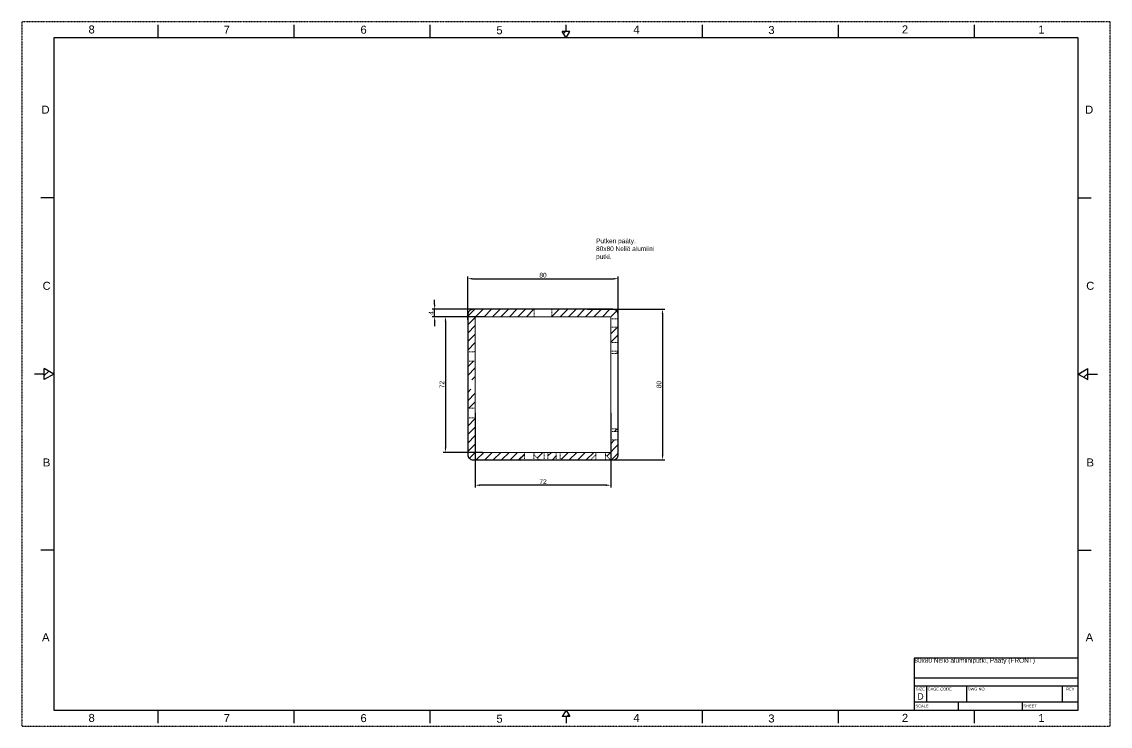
# Model space of a CAD drawing. Header units: millimetres. Extents: x -784753 to 2894, y -738 to 77802.
# Drawn here: x 2313 to 2891, y 383 to 757 of the extents above; entities that cross this region are included whole.
import ezdxf
from ezdxf.enums import TextEntityAlignment as Align

# ---------------------------------------------------------------- set-up
doc = ezdxf.new("R2010")
doc.units = ezdxf.units.MM
doc.linetypes.add('HIDDEN2', pattern=[0.1875, 0.125, -0.0625])
doc.linetypes.add('phl_center', pattern=[0.75, 0.4, -0.35])
for name, color, linetype in [('Comments', 50, 'Continuous'), ('DEFAULT', 7, 'Continuous'), ('projection', 7, 'Continuous')]:
    doc.layers.add(name, color=color, linetype=linetype)
doc.layers.add('Dimension (ANSI)', color=51, linetype='Continuous', lineweight=9)
doc.styles.add('ARIAL_TTF', font='arial.ttf')
doc.dimstyles.new('ISO-25', dxfattribs={"dimtxt": 2.5, "dimasz": 2.5, "dimexe": 1.25, "dimexo": 0.625, "dimtad": 1, "dimtxsty": 'Standard', "dimcen": 2.5, "dimadec": 0, "dimazin": 0, "dimtfac": 1, "dimtmove": 0, "dimatfit": 3, "dimfxl": 0, "dimarcsym": 0})
pattern_1 = [(45, (-975.584, -176.4846), (-2.245064, 2.245064), [])]

# ---------------------------------------------------------------- blocks, each defined once
blk = doc.blocks.new('ALUMIINIPUTKI-80x80-FRONTS')
at = {"lineweight": 0}
h = blk.add_hatch(dxfattribs=at)
h.set_pattern_fill('ANSI31', color=252, style=0)
h.set_pattern_definition(pattern_1)
h.paths.add_polyline_path([(4, 42.5), (4, 52.43), (3.6, 52.43), (2.8, 52.43), (2, 52.43), (1.2, 52.43), (0.4, 52.43), (0, 52.43), (0, 45), (0, 42.5)])
h.paths.add_polyline_path([(0.8, 27.43), (1.6, 27.43), (2.4, 27.43), (3.2, 27.43), (4, 27.43), (4, 37.5), (0, 37.5), (0, 27.43)])
h.paths.add_polyline_path([(47.76, 76), (75.5, 76, -0.414214), (76, 75.5), (76, 75), (80, 75), (80, 77, 0.414214), (77, 80), (44.57, 80), (44.77, 79.9), (44.77, 78.34), (44.77, 76.78), (44.77, 76)])
h.paths.add_polyline_path([(0, 69.3), (0, 57.5), (0, 57.43), (0.8, 57.43), (1.6, 57.43), (2.4, 57.43), (3.2, 57.43), (4, 57.43), (4, 75.5, -0.414214), (4.5, 76), (32.24, 76), (35.24, 76), (35.24, 77.56), (35.24, 79.12), (35.24, 80), (3, 80, 0.414214), (0, 77)])
h.paths.add_polyline_path([(80, 64.45), (80, 70.5), (76, 70.5), (76, 62.27), (76.8, 62.27), (77, 62.52), (77.2, 62.27), (77.6, 62.27), (77.8, 62.52), (78, 62.27), (78.4, 62.27), (78.6, 62.52), (78.8, 62.27), (79.2, 62.27), (79.4, 62.52), (79.6, 62.27), (80, 62.27)])
h.paths.add_polyline_path([(73.14, 3.32), (73.14, 2.92), (75.89, 0.16, -0.223314), (75.95, 0), (77, 0, 0.414214), (80, 3), (80, 8.45), (80, 10.63), (79.8, 10.38), (79.6, 10.63), (79.2, 10.63), (79, 10.38), (78.8, 10.63), (78.4, 10.63), (78.2, 10.38), (78, 10.63), (77.6, 10.63), (77.4, 10.38), (77.2, 10.63), (76, 10.63), (76, 4.5, -0.414214), (75.5, 4), (74.6, 4), (73.14, 4)])
h.paths.add_polyline_path([(46.3, 4), (42.55, 4), (42.55, 3.95), (42.55, 3.55), (42.55, 3.15), (42.55, 2.75), (42.55, 2.35), (42.55, 1.95), (42.55, 1.55), (42.55, 1.15), (42.55, 0.75), (42.55, 0), (47.05, 0), (47.05, 0.55), (47.05, 0.95), (47.05, 1.35), (47.05, 1.75), (47.05, 2.15), (47.05, 2.55), (47.05, 2.95), (47.05, 3.35), (47.05, 3.75), (47.05, 4)])
h.paths.add_polyline_path([(28.75, 4), (28.6, 4), (4.5, 4, -0.414214), (4, 4.5), (4, 22.43), (3.6, 22.43), (2.8, 22.43), (2, 22.43), (1.2, 22.43), (0.4, 22.43), (0, 22.43), (0, 10.7), (0, 3, 0.414214), (3, 0), (27.29, 0, -0.223314), (27.35, 0.16), (30.1, 2.92), (30.1, 3.32), (30.1, 4)])
h.paths.add_polyline_path([(35.18, 4), (35.1, 4), (35.1, 3.32), (35.1, 2.92), (37.86, 0.16, -0.223314), (37.92, 0), (40.55, 0), (40.55, 0.55), (40.55, 0.95), (40.55, 1.35), (40.55, 1.75), (40.55, 2.15), (40.55, 2.55), (40.55, 2.95), (40.55, 3.35), (40.55, 3.75), (40.55, 4), (38.4, 4), (38.2, 4), (36.6, 4), (36.4, 4)])
h.paths.add_polyline_path([(67.95, 4), (66.8, 4), (66.67, 4), (56.9, 4), (51.4, 4), (51.29, 4), (49.05, 4), (49.05, 3.95), (49.05, 3.55), (49.05, 3.15), (49.05, 2.75), (49.05, 2.35), (49.05, 1.95), (49.05, 1.55), (49.05, 1.15), (49.05, 0.75), (49.05, 0), (65.32, 0, -0.223314), (65.38, 0.16), (68.14, 2.92), (68.14, 3.32), (68.14, 4)])
h = blk.add_hatch(dxfattribs=at)
h.set_pattern_fill('ANSI31', color=252, style=0)
h.set_pattern_definition(pattern_1)
h.paths.add_polyline_path([(80, 57.77), (79.8, 57.52), (79.6, 57.77), (79.2, 57.77), (79, 57.52), (78.8, 57.77), (78.4, 57.77), (78.2, 57.52), (78, 57.77), (77.6, 57.77), (77.4, 57.52), (77.2, 57.77), (76, 57.77), (76, 56.45), (80, 56.45)])
h.paths.add_polyline_path([(80, 16.45), (76, 16.45), (76, 15.13), (76.8, 15.13), (77, 15.38), (77.2, 15.13), (77.6, 15.13), (77.8, 15.38), (78, 15.13), (78.4, 15.13), (78.6, 15.38), (78.8, 15.13), (79.2, 15.13), (79.4, 15.38), (79.6, 15.13), (80, 15.13)])
for p, q in [((4, 4.5), (4, 75.5)), ((4.5, 76), (75.5, 76)), ((76, 75.5), (76, 4.5)), ((0, 54.93), (0, 57.43)), ((0, 54.93), (0, 52.43)), ((0, 40), (0, 45)), ((0, 40), (0, 42.5)), ((4, 42.5), (4, 37.5)), ((0, 24.93), (0, 27.43)), ((0, 24.93), (0, 22.43)), ((4, 4.5), (4, 4.5)), ((4.5, 4), (75.5, 4)), ((4.5, 4), (4.5, 4)), ((32.6, 4), (30.1, 4)), ((32.6, 4), (35.1, 4)), ((41.55, 4), (40.55, 4)), ((41.55, 4), (42.55, 4)), ((48.05, 4), (47.05, 4)), ((48.05, 4), (49.05, 4)), ((65.38, 0.09), (65.32, 0)), ((70.64, 0), (68.14, 0)), ((70.64, 0), (73.14, 0))]:
    blk.add_line(p, q, dxfattribs=at)
at = {"linetype": 'phl_center', "lineweight": 0}
for p, q in [((35.24, 76), (35.24, 80)), ((44.77, 79.9), (44.77, 76)), ((76, 75), (80, 75)), ((76, 70.5), (80, 70.5)), ((76, 62.27), (80, 62.27)), ((0, 57.43), (4, 57.43)), ((0, 52.43), (4, 52.43)), ((76, 57.77), (80, 57.77)), ((76, 56.45), (80, 56.45)), ((0, 27.43), (4, 27.43)), ((0, 22.43), (4, 22.43)), ((76, 16.45), (80, 16.45)), ((76, 15.13), (80, 15.13)), ((76, 10.63), (80, 10.63)), ((30.1, 2.85), (27.29, 0)), ((30.1, 4), (30.1, 0)), ((35.1, 4), (35.1, 0)), ((35.1, 2.85), (37.92, 0)), ((40.55, 4), (40.55, 0)), ((42.55, 4), (42.55, 0)), ((47.05, 4), (47.05, 0)), ((49.05, 4), (49.05, 0)), ((68.14, 2.85), (65.38, 0.09)), ((68.14, 0), (68.14, 4)), ((73.14, 0), (73.14, 4)), ((73.14, 2.85), (75.95, 0))]:
    blk.add_line(p, q, dxfattribs=at)
blk.add_lwpolyline([(3, 0), (77, 0, 0.414214), (80, 3), (80, 77, 0.414214), (77, 80), (3, 80, 0.414214), (0, 77), (0, 3, 0.414214)], format="xyb", close=True)
at = {"lineweight": 0}
for centre, start, end in [((4.5, 75.5), 90, 180), ((75.5, 75.5), 0, 90), ((4.5, 4.5), 180, 270), ((75.5, 4.5), 270, 0)]:
    blk.add_arc(centre, 0.5, start, end, dxfattribs=at)
blk = doc.blocks.new('*D360')
at = {"layer": 'Defpoints', "color": 0, "lineweight": -3}
for p in [(2629.38, 620.46), (2549.38, 598.02), (2629.38, 598.02)]:
    blk.add_point(p, dxfattribs=at)
at = {"layer": 'Dimension (ANSI)', "color": 0, "lineweight": -2}
for p, q in [((2549.38, 598.65), (2549.38, 621.71)), ((2551.88, 620.46), (2626.88, 620.46)), ((2629.38, 598.65), (2629.38, 621.71))]:
    blk.add_line(p, q, dxfattribs=at)
for points in [[(2551.88, 620.05), (2551.88, 620.88), (2549.38, 620.46)], [(2626.88, 620.88), (2626.88, 620.05), (2629.38, 620.46)]]:
    blk.add_solid(points, dxfattribs=at)
at = {"layer": 'Dimension (ANSI)', "color": 0, "lineweight": -2, "insert": (2589.38, 622.34), "char_height": 2.5, "attachment_point": 5}
blk.add_mtext('80', dxfattribs=at)
blk = doc.blocks.new('*D361')
at = {"layer": 'Defpoints', "color": 0, "lineweight": -3}
for p in [(2612.41, 604.24), (2612.41, 524.24), (2652.86, 524.24)]:
    blk.add_point(p, dxfattribs=at)
at = {"layer": 'Dimension (ANSI)', "color": 0, "lineweight": -2}
for p, q in [((2613.03, 604.24), (2654.11, 604.24)), ((2652.86, 601.74), (2652.86, 526.74)), ((2613.03, 524.24), (2654.11, 524.24))]:
    blk.add_line(p, q, dxfattribs=at)
for points in [[(2652.44, 601.74), (2653.28, 601.74), (2652.86, 604.24)], [(2653.28, 526.74), (2652.44, 526.74), (2652.86, 524.24)]]:
    blk.add_solid(points, dxfattribs=at)
at = {"layer": 'Dimension (ANSI)', "color": 0, "lineweight": -2, "insert": (2650.98, 564.24), "char_height": 2.5, "attachment_point": 5, "rotation": 90}
blk.add_mtext('80', dxfattribs=at)
blk = doc.blocks.new('*D362')
at = {"layer": 'Defpoints', "color": 0, "lineweight": -3}
for p in [(2531.84, 604.24), (2558.51, 604.24), (2558.51, 600.24)]:
    blk.add_point(p, dxfattribs=at)
at = {"layer": 'Dimension (ANSI)', "color": 0, "lineweight": -2}
for p, q in [((2531.84, 606.74), (2531.84, 609.24)), ((2557.88, 604.24), (2530.59, 604.24)), ((2531.84, 600.24), (2531.84, 604.24)), ((2557.88, 600.24), (2530.59, 600.24)), ((2531.84, 597.74), (2531.84, 595.24))]:
    blk.add_line(p, q, dxfattribs=at)
for points in [[(2532.26, 606.74), (2531.43, 606.74), (2531.84, 604.24)], [(2531.43, 597.74), (2532.26, 597.74), (2531.84, 600.24)]]:
    blk.add_solid(points, dxfattribs=at)
at = {"layer": 'Dimension (ANSI)', "color": 0, "lineweight": -2, "insert": (2529.97, 602.24), "char_height": 2.5, "attachment_point": 5, "rotation": 90}
blk.add_mtext('4', dxfattribs=at)
blk = doc.blocks.new('*D363')
at = {"layer": 'Defpoints', "color": 0, "lineweight": -3}
for p in [(2557.88, 600.24), (2537.59, 528.24), (2557.88, 528.24)]:
    blk.add_point(p, dxfattribs=at)
at = {"layer": 'Dimension (ANSI)', "color": 0, "lineweight": -2}
for p, q in [((2557.26, 600.24), (2536.34, 600.24)), ((2537.59, 597.74), (2537.59, 530.74)), ((2557.26, 528.24), (2536.34, 528.24))]:
    blk.add_line(p, q, dxfattribs=at)
for points in [[(2537.17, 597.74), (2538.01, 597.74), (2537.59, 600.24)], [(2538.01, 530.74), (2537.17, 530.74), (2537.59, 528.24)]]:
    blk.add_solid(points, dxfattribs=at)
at = {"layer": 'Dimension (ANSI)', "color": 0, "lineweight": -2, "insert": (2535.71, 564.24), "char_height": 2.5, "attachment_point": 5, "rotation": 90}
blk.add_mtext('72', dxfattribs=at)
blk = doc.blocks.new('*D364')
at = {"layer": 'Defpoints', "color": 0, "lineweight": -3}
for p in [(2553.38, 549.9), (2625.38, 549.9), (2553.38, 510.82)]:
    blk.add_point(p, dxfattribs=at)
at = {"layer": 'Dimension (ANSI)', "color": 0, "lineweight": -2}
for p, q in [((2553.38, 549.27), (2553.38, 509.57)), ((2625.38, 549.27), (2625.38, 509.57)), ((2622.88, 510.82), (2555.88, 510.82))]:
    blk.add_line(p, q, dxfattribs=at)
for points in [[(2555.88, 510.41), (2555.88, 511.24), (2553.38, 510.82)], [(2622.88, 511.24), (2622.88, 510.41), (2625.38, 510.82)]]:
    blk.add_solid(points, dxfattribs=at)
at = {"layer": 'Dimension (ANSI)', "color": 0, "lineweight": -2, "insert": (2589.38, 512.7), "char_height": 2.5, "attachment_point": 5}
blk.add_mtext('72', dxfattribs=at)
blk = doc.blocks.new('*X387')
at = {"layer": 'DEFAULT', "color": 7, "linetype": 'Continuous'}
blk.add_line((17.025, 0.3), (17.082, 0.359), dxfattribs=at)
blk = doc.blocks.new('*X388')
at = {"layer": 'DEFAULT', "color": 7, "linetype": 'Continuous'}
for p, q in [((33.115, 11.066), (33.028, 10.984)), ((33.179, 10.897), (33.299, 11.019))]:
    blk.add_line(p, q, dxfattribs=at)
blk = doc.blocks.new('*X389')
at = {"layer": 'DEFAULT', "color": 7, "linetype": 'Continuous'}
for p, q in [((0.841, 11.092), (0.7, 10.955)), ((0.961, 10.979), (0.989, 11.006))]:
    blk.add_line(p, q, dxfattribs=at)
blk = doc.blocks.new('*X390')
at = {"layer": 'DEFAULT', "color": 7, "linetype": 'Continuous'}
blk.add_line((16.989, 21.699), (16.921, 21.636), dxfattribs=at)
blk = doc.blocks.new('SHEET-D')
at = {"layer": 'DEFAULT', "color": 7, "linetype": 'HIDDEN2'}
for p, q in [((2316.04, -43.12), (2316.04, -417.16)), ((2894.11, -43.12), (2316.04, -43.12)), ((2894.11, -417.16), (2894.11, -43.12)), ((2316.04, -417.16), (2894.11, -417.16))]:
    blk.add_line(p, q, dxfattribs=at)
at = {"layer": 'DEFAULT', "color": 7, "linetype": 'Continuous'}
for p, q in [((2388.3, -44.82), (2388.3, -51.62)), ((2460.56, -44.82), (2460.56, -51.62)), ((2532.82, -44.82), (2532.82, -51.62)), ((2605.08, -48.22), (2605.08, -44.82)), ((2677.34, -44.82), (2677.34, -51.62)), ((2749.59, -44.82), (2749.59, -51.62)), ((2821.85, -44.82), (2821.85, -51.62)), ((2877.11, -51.62), (2333.05, -51.62)), ((2333.05, -51.62), (2333.05, -408.66)), ((2607.04, -48.22), (2603.11, -48.22)), ((2605.08, -51.62), (2603.11, -48.22)), ((2605.08, -51.62), (2607.04, -48.22)), ((2877.11, -408.66), (2877.11, -51.62)), ((2333.05, -136.63), (2326.25, -136.63)), ((2877.11, -136.63), (2883.91, -136.63)), ((2327.95, -230.14), (2322.84, -230.14)), ((2333.05, -230.14), (2327.95, -227.19)), ((2327.95, -233.08), (2327.95, -227.19)), ((2333.05, -230.14), (2327.95, -233.08)), ((2877.11, -230.14), (2882.21, -227.19)), ((2877.11, -230.14), (2882.21, -233.08)), ((2882.21, -233.08), (2882.21, -227.19)), ((2882.21, -230.14), (2887.31, -230.14)), ((2333.05, -323.65), (2326.25, -323.65)), ((2877.11, -323.65), (2883.91, -323.65)), ((2790.06, -380.95), (2790.06, -408.66)), ((2877.11, -380.95), (2790.06, -380.95)), ((2877.11, -391.66), (2790.06, -391.66)), ((2877.11, -395.91), (2790.06, -395.91)), ((2796.52, -395.91), (2796.52, -404.41)), ((2817.77, -395.91), (2817.77, -404.41)), ((2868.61, -395.91), (2868.61, -404.41)), ((2877.11, -404.41), (2790.06, -404.41)), ((2813.35, -404.41), (2813.35, -408.66)), ((2847.35, -404.41), (2847.35, -408.66)), ((2333.05, -408.66), (2877.11, -408.66)), ((2388.3, -408.66), (2388.3, -415.46)), ((2460.56, -408.66), (2460.56, -415.46)), ((2532.82, -408.66), (2532.82, -415.46)), ((2605.08, -408.66), (2603.11, -412.06)), ((2605.08, -408.66), (2607.04, -412.06)), ((2677.34, -408.66), (2677.34, -415.46)), ((2749.59, -408.66), (2749.59, -415.46)), ((2821.85, -408.66), (2821.85, -415.46)), ((2607.04, -412.06), (2603.11, -412.06)), ((2605.08, -412.06), (2605.08, -415.46))]:
    blk.add_line(p, q, dxfattribs=at)
at = {"color": 0, "xscale": 17.00193276708238, "yscale": 17.00193276708238, "zscale": 17.00193276708238}
for name in ['*X390', '*X389', '*X388', '*X387']:
    blk.add_blockref(name, (2316.04, -417.16), dxfattribs=at).dxf.unprotected_set("ltscale", 0)
at = {"layer": 'DEFAULT', "color": 7, "linetype": 'Continuous', "style": 'ARIAL_TTF'}
for s, height, p in [('8', 4.25, (2351.5, -45.08)), ('7', 4.25, (2423.27, -45.19)), ('6', 4.25, (2495.93, -45.19)), ('5', 4.25, (2568.12, -45.49)), ('4', 4.25, (2640.85, -45.1)), ('3', 4.25, (2712.54, -45.38)), ('2', 4.25, (2783.47, -45.04)), ('1', 4.25, (2855.94, -45.11)), ('D', 4.25, (2326.52, -87.66)), ('D', 4.25, (2880.79, -87.66)), ('C', 4.25, (2327.1, -181.17)), ('C', 4.25, (2881.36, -181.17)), ('B', 4.25, (2327.25, -274.98)), ('B', 4.25, (2881.52, -274.98)), ('A', 4.25, (2326.81, -367.76)), ('A', 4.25, (2881.08, -367.76)), ('SIZE', 1.53, (2790.91, -396.65)), (' CAGE CODE', 1.53, (2796.52, -396.65)), (' DWG NO.', 1.53, (2817.77, -396.65)), ('REV', 1.53, (2870.66, -396.65)), ('D', 3.4, (2791.59, -399.62)), (' SCALE', 1.53, (2790.06, -405.66)), (' SHEET', 1.53, (2847.35, -405.66)), ('8', 4.25, (2351.5, -410.62)), ('7', 4.25, (2423.27, -410.73)), ('6', 4.25, (2495.93, -410.73)), ('5', 4.25, (2568.12, -411.03)), ('4', 4.25, (2640.85, -410.65)), ('3', 4.25, (2712.54, -410.92)), ('2', 4.25, (2783.47, -410.58)), ('1', 4.25, (2855.94, -410.65))]:
    blk.add_text(s, height=height, dxfattribs=at).set_placement(p, align=Align.TOP_LEFT)

msp = doc.modelspace()

# ---------------------------------------------------------------- block references
msp.add_blockref('ALUMIINIPUTKI-80x80-FRONTS', (2549.379, 524.241))
at = {"layer": 'projection', "lineweight": 0}
msp.add_blockref('SHEET-D', (-3.487, 800), dxfattribs=at)

# ---------------------------------------------------------------- texts
at = {"lineweight": 0, "insert": (2786.571, 419.055), "char_height": 2.5, "width": 87.0499, "attachment_point": 1}
msp.add_mtext('80x80 Neliö alumiiniputki, Pääty (FRONT)', dxfattribs=at)
at = {"layer": 'Comments', "lineweight": 0, "insert": (2617.559, 641.793), "char_height": 2.5, "width": 31.69174, "attachment_point": 1}
msp.add_mtext('Putken pääty. \\P80x80 Neliö alumiini putki.', dxfattribs=at)

# ---------------------------------------------------------------- dimensions: what is measured, and where the dimension line sits
at = {"layer": 'Dimension (ANSI)', "lineweight": 0}
for base, p1, p2, picture, middle in [((2629.379, 620.462), (2549.379, 598.023), (2629.379, 598.023), '*D360', (2589.379, 622.337)), ((2553.379, 510.823), (2625.379, 549.898), (2553.379, 549.898), '*D364', (2589.379, 512.698))]:
    dim = msp.add_linear_dim(base=base, p1=p1, p2=p2, dimstyle='ISO-25', dxfattribs=at)
    dim.commit()
    dim.dimension.update_dxf_attribs({"geometry": picture, "text_midpoint": middle})
for base, p1, p2, picture, middle in [((2531.843, 604.241), (2558.506, 600.241), (2558.506, 604.241), '*D362', (2529.968, 602.241)), ((2652.859, 524.241), (2612.406, 604.241), (2612.406, 524.241), '*D361', (2650.984, 564.241)), ((2537.589, 528.241), (2557.881, 600.241), (2557.881, 528.241), '*D363', (2535.714, 564.241))]:
    dim = msp.add_linear_dim(base=base, p1=p1, p2=p2, angle=90, dimstyle='ISO-25', dxfattribs=at)
    dim.commit()
    dim.dimension.update_dxf_attribs({"geometry": picture, "text_midpoint": middle})

doc.saveas('drawing.dxf')
